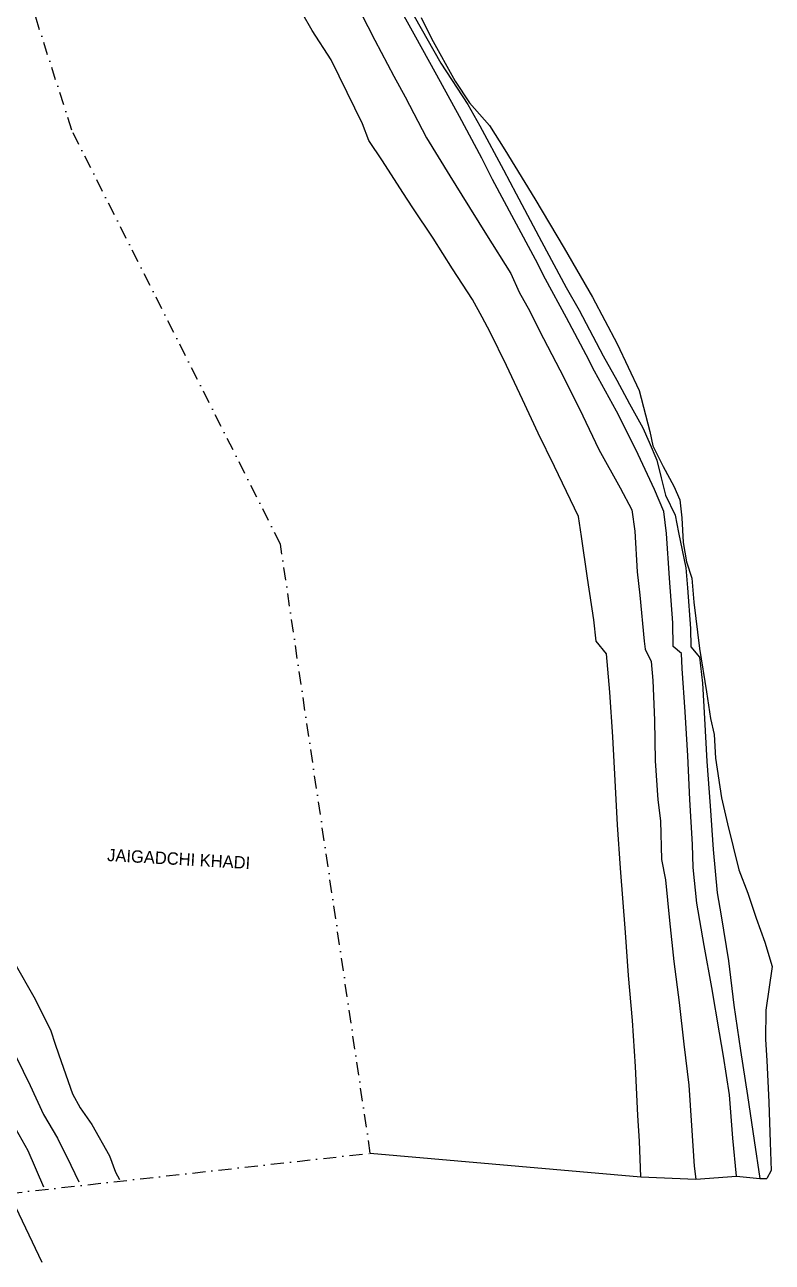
# Model space of a CAD drawing. Header units: metres. Extents: x 309704 to 311522, y 1912409 to 1914284.
# Drawn here: x 311235.2 to 311521.8, y 1912568.1 to 1913042.8 of the extents above; entities that cross this region are included whole.
import ezdxf

# ---------------------------------------------------------------- set-up
doc = ezdxf.new("R2010")
doc.units = ezdxf.units.M
doc.linetypes.add('DASHDOT', pattern=[1, 0.5, -0.25, 0, -0.25])
for name, color, linetype in [('LINE_WATER', 4, 'Continuous'), ('OFF', 1, 'Continuous'), ('POLY_WATER', 4, 'Continuous'), ('TEXT_MAPIN', 7, 'Continuous'), ('V_BOUND_STREAM_LINE', 7, 'DASHDOT')]:
    doc.layers.add(name, color=color, linetype=linetype)

msp = doc.modelspace()

# ---------------------------------------------------------------- linework, layer by layer
at = {"layer": 'LINE_WATER'}
for p, q in [((311384.48, 1913039.25), (311375.85, 1913054.87)), ((311361.5, 1913052.47), (311369.37, 1913036.93)), ((311345.4, 1913040.62), (311341.47, 1913047.54)), ((311384.43, 1913046.15), (311394.76, 1913028.13)), ((311352.6, 1913029.34), (311345.4, 1913040.62)), ((311393.11, 1913023.54), (311384.48, 1913039.25)), ((311369.37, 1913036.93), (311376.73, 1913023.1)), ((311358.78, 1913016.8), (311352.6, 1913029.34)), ((311394.76, 1913028.13), (311405.01, 1913012.24)), ((311376.73, 1913023.1), (311381, 1913015.16)), ((311401.83, 1913007.66), (311393.11, 1913023.54)), ((311364.7, 1913004.76), (311358.78, 1913016.8)), ((311381, 1913015.16), (311389.21, 1912999.45)), ((311405.01, 1913012.24), (311409.71, 1913004.04)), ((311410.38, 1912991.61), (311401.83, 1913007.66)), ((311367.1, 1912998.45), (311364.7, 1913004.76)), ((311409.71, 1913004.04), (311418.76, 1912987.22)), ((311372.35, 1912990.67), (311367.1, 1912998.45)), ((311389.21, 1912999.45), (311398.19, 1912984.85)), ((311414.48, 1912983.41), (311410.38, 1912991.61)), ((311380.15, 1912978.54), (311372.35, 1912990.67)), ((311418.76, 1912987.22), (311423.63, 1912977.92)), ((311398.19, 1912984.85), (311402.8, 1912977.42)), ((311422.86, 1912967.96), (311414.48, 1912983.41)), ((311383.92, 1912972.56), (311380.15, 1912978.54)), ((311402.8, 1912977.42), (311412.21, 1912962.3)), ((311423.63, 1912977.92), (311433.36, 1912959.65)), ((311391.72, 1912960.95), (311383.92, 1912972.56)), ((311430.98, 1912952.76), (311422.86, 1912967.96)), ((311399.17, 1912949.24), (311391.72, 1912960.95)), ((311412.21, 1912962.3), (311421.61, 1912947.44)), ((311433.36, 1912959.65), (311442.75, 1912942.06)), ((311406.89, 1912937.37), (311399.17, 1912949.24)), ((311434.83, 1912945.25), (311430.98, 1912952.76)), ((311421.61, 1912947.44), (311424.69, 1912940.27)), ((311442.95, 1912930.39), (311434.83, 1912945.25)), ((311424.69, 1912940.27), (311428.88, 1912933.01)), ((311442.75, 1912942.06), (311447.7, 1912933.35)), ((311410.57, 1912930.62), (311406.89, 1912937.37)), ((311413.57, 1912924.9), (311410.57, 1912930.62)), ((311428.88, 1912933.01), (311432.48, 1912925.41)), ((311450.48, 1912916.22), (311442.95, 1912930.39)), ((311447.7, 1912933.35), (311457.01, 1912915.85)), ((311419.83, 1912912.1), (311413.57, 1912924.9)), ((311432.48, 1912925.41), (311440.34, 1912910.39)), ((311453.57, 1912909.9), (311450.48, 1912916.22)), ((311457.01, 1912915.85), (311462.22, 1912906.54)), ((311426, 1912899.04), (311419.83, 1912912.1)), ((311440.34, 1912910.39), (311447.87, 1912895.45)), ((311462.03, 1912894.62), (311453.57, 1912909.9)), ((311462.22, 1912906.54), (311467, 1912897.41)), ((311432, 1912886.15), (311426, 1912899.04)), ((311467, 1912897.41), (311472.12, 1912888.18)), ((311447.87, 1912895.45), (311455.31, 1912879.91)), ((311469.48, 1912879.93), (311462.03, 1912894.62)), ((311472.12, 1912888.18), (311474.61, 1912882.64)), ((311438.25, 1912873.43), (311432, 1912886.15)), ((311474.61, 1912882.64), (311477.56, 1912875.81)), ((311455.31, 1912879.91), (311463.44, 1912865.23)), ((311476.57, 1912864.57), (311469.48, 1912879.93)), ((311444.43, 1912860.55), (311438.25, 1912873.43)), ((311477.56, 1912875.81), (311479.2, 1912868.99)), ((311479.2, 1912868.99), (311480.83, 1912862.34)), ((311463.44, 1912865.23), (311467.96, 1912856.69)), ((311480.16, 1912856.12), (311476.57, 1912864.57)), ((311447.51, 1912854.23), (311444.43, 1912860.55)), ((311480.83, 1912862.34), (311484.51, 1912854.66)), ((311448.59, 1912846.56), (311447.51, 1912854.23)), ((311467.96, 1912856.69), (311469.08, 1912848.59)), ((311481.23, 1912847.69), (311480.16, 1912856.12)), ((311484.51, 1912854.66), (311485.8, 1912848.01)), ((311450.99, 1912830.54), (311448.59, 1912846.56)), ((311469.08, 1912848.59), (311470.03, 1912833)), ((311482.44, 1912830.56), (311481.23, 1912847.69)), ((311485.8, 1912848.01), (311488.64, 1912834.54)), ((311488.64, 1912834.54), (311489.25, 1912826.87)), ((311453.39, 1912814.51), (311450.99, 1912830.54)), ((311470.03, 1912833), (311470.97, 1912823.97)), ((311483.64, 1912813.35), (311482.44, 1912830.56)), ((311489.25, 1912826.87), (311490.45, 1912811.19)), ((311470.97, 1912823.97), (311472.68, 1912806.33)), ((311454.33, 1912806.42), (311453.39, 1912814.51)), ((311483.81, 1912804.32), (311483.64, 1912813.35)), ((311490.45, 1912811.19), (311490.51, 1912804.21)), ((311458.28, 1912801.46), (311454.33, 1912806.42)), ((311472.68, 1912806.33), (311473.01, 1912803.35)), ((311459.49, 1912786.81), (311458.28, 1912801.46)), ((311473.01, 1912803.35), (311475.33, 1912798.57)), ((311487, 1912801.58), (311483.81, 1912804.32)), ((311487.23, 1912795.88), (311487, 1912801.58)), ((311490.51, 1912804.21), (311493.94, 1912800.19)), ((311475.33, 1912798.57), (311475.94, 1912791.24)), ((311493.94, 1912800.19), (311495.09, 1912790.22)), ((311488.43, 1912779.26), (311487.23, 1912795.88)), ((311475.94, 1912791.24), (311476.64, 1912776)), ((311495.09, 1912790.22), (311495.8, 1912776.68)), ((311460.61, 1912769.68), (311459.49, 1912786.81)), ((311489.46, 1912762.4), (311488.43, 1912779.26)), ((311476.64, 1912776), (311476.91, 1912760.41)), ((311495.8, 1912776.68), (311496.75, 1912760.15)), ((311461.55, 1912752.9), (311460.61, 1912769.68)), ((311476.91, 1912760.41), (311477.95, 1912745.5)), ((311490.15, 1912745.61), (311489.46, 1912762.4)), ((311496.75, 1912760.15), (311497.95, 1912743.19)), ((311462.5, 1912735.86), (311461.55, 1912752.9)), ((311477.95, 1912745.5), (311478.98, 1912737.4)), ((311491.18, 1912728.32), (311490.15, 1912745.61)), ((311497.95, 1912743.19), (311499.15, 1912726.41)), ((311463.62, 1912719.25), (311462.5, 1912735.86)), ((311478.98, 1912737.4), (311479.34, 1912722.58)), ((311491.44, 1912719.55), (311491.18, 1912728.32)), ((311499.15, 1912726.41), (311500.7, 1912709.8)), ((311479.34, 1912722.58), (311480.8, 1912714.83)), ((311465.51, 1912694.63), (311463.62, 1912719.25)), ((311492.91, 1912705.83), (311491.44, 1912719.55)), ((311480.8, 1912714.83), (311482.34, 1912699.15)), ((311500.7, 1912709.8), (311502.15, 1912701.02)), ((311495.74, 1912689.63), (311492.91, 1912705.83)), ((311482.34, 1912699.15), (311484.06, 1912683.47)), ((311502.15, 1912701.02), (311504.97, 1912683.71)), ((311466.72, 1912678.1), (311465.51, 1912694.63)), ((311498.57, 1912673.44), (311495.74, 1912689.63)), ((311231.31, 1912682.66), (311238.6, 1912669.9)), ((311484.06, 1912683.47), (311486.13, 1912667.7)), ((311504.97, 1912683.71), (311507.03, 1912666.67)), ((311468.17, 1912660.89), (311466.72, 1912678.1)), ((311501.56, 1912656.14), (311498.57, 1912673.44)), ((311238.6, 1912669.9), (311245.08, 1912657.31)), ((311486.13, 1912667.7), (311487.85, 1912651.77)), ((311507.03, 1912666.67), (311509.6, 1912649.37)), ((311469.29, 1912643.25), (311468.17, 1912660.89)), ((311245.08, 1912657.31), (311246.91, 1912651.43)), ((311503.1, 1912647.1), (311501.56, 1912656.14)), ((311246.91, 1912651.43), (311249.18, 1912645.17)), ((311487.85, 1912651.77), (311489.82, 1912636.09)), ((311231.86, 1912646.89), (311237.31, 1912635.87)), ((311249.18, 1912645.17), (311253.5, 1912632.75)), ((311505.34, 1912632.36), (311503.1, 1912647.1)), ((311509.6, 1912649.37), (311512.33, 1912632.07)), ((311470.23, 1912624.43), (311469.29, 1912643.25)), ((311237.31, 1912635.87), (311242.31, 1912624.76)), ((311489.82, 1912636.09), (311490.77, 1912620.59)), ((311253.5, 1912632.75), (311256.44, 1912627.29)), ((311506.63, 1912615.74), (311505.34, 1912632.36)), ((311512.33, 1912632.07), (311514.81, 1912614.77)), ((311256.44, 1912627.29), (311260.92, 1912620.97)), ((311242.31, 1912624.76), (311247.68, 1912615.68)), ((311260.92, 1912620.97), (311267.62, 1912608.92)), ((311470.91, 1912614.54), (311470.23, 1912624.43)), ((311236.46, 1912610.83), (311231.82, 1912618.98)), ((311490.77, 1912620.59), (311491.9, 1912604.91)), ((311247.68, 1912615.68), (311252.87, 1912605.4)), ((311471.35, 1912600.92), (311470.91, 1912614.54)), ((311508.09, 1912601.09), (311506.63, 1912615.74)), ((311514.81, 1912614.77), (311516.97, 1912600.2)), ((311242.51, 1912596.85), (311236.46, 1912610.83)), ((311267.62, 1912608.92), (311270, 1912602.6)), ((311252.87, 1912605.4), (311255.85, 1912598.91)), ((311270, 1912602.6), (311271.55, 1912599.84)), ((311491.9, 1912604.91), (311492.47, 1912599.97))]:
    msp.add_line(p, q, dxfattribs=at)
at = {"layer": 'OFF'}
for p, q in [((311367.64, 1912609.91), (311471.35, 1912600.92)), ((311471.35, 1912600.92), (311492.47, 1912599.97)), ((311492.47, 1912599.97), (311508.09, 1912601.09)), ((311508.09, 1912601.09), (311516.97, 1912600.2)), ((311516.97, 1912600.2), (311519.65, 1912600.27))]:
    msp.add_line(p, q, dxfattribs=at)
at = {"layer": 'POLY_WATER'}
for p, q in [((311387.16, 1913045.62), (311391.17, 1913037.51)), ((311391.17, 1913037.51), (311400.14, 1913021.21)), ((311400.14, 1913021.21), (311405.7, 1913012.83)), ((311405.7, 1913012.83), (311413.38, 1913004.2)), ((311413.38, 1913004.2), (311419.27, 1912994.8)), ((311419.27, 1912994.8), (311430.79, 1912976.01)), ((311430.79, 1912976.01), (311441.97, 1912957.14)), ((311441.97, 1912957.14), (311452.8, 1912938.35)), ((311452.8, 1912938.35), (311462.28, 1912920.42)), ((311462.28, 1912920.42), (311470.73, 1912902.58)), ((311470.73, 1912902.58), (311474.84, 1912886.81)), ((311474.84, 1912886.81), (311476.05, 1912881.27)), ((311476.05, 1912881.27), (311479.94, 1912873.41)), ((311479.94, 1912873.41), (311484.05, 1912865.82)), ((311484.05, 1912865.82), (311486.41, 1912860.52)), ((311486.41, 1912860.52), (311487.15, 1912853.71)), ((311487.15, 1912853.71), (311487.62, 1912844.17)), ((311487.62, 1912844.17), (311488.95, 1912836.84)), ((311488.95, 1912836.84), (311491.01, 1912830.52)), ((311491.01, 1912830.52), (311491.69, 1912821.32)), ((311491.69, 1912821.32), (311493.92, 1912803.51)), ((311493.92, 1912803.51), (311496.57, 1912786.89)), ((311496.57, 1912786.89), (311498.06, 1912776.66)), ((311498.06, 1912776.66), (311499.53, 1912770.61)), ((311499.53, 1912770.61), (311500.04, 1912761.5)), ((311500.04, 1912761.5), (311502.36, 1912746.24)), ((311502.36, 1912746.24), (311504.66, 1912736.35)), ((311504.66, 1912736.35), (311508.93, 1912718.7)), ((311508.93, 1912718.7), (311512.43, 1912709.66)), ((311512.43, 1912709.66), (311515.67, 1912700.1)), ((311515.67, 1912700.1), (311519, 1912690.89)), ((311519, 1912690.89), (311521.78, 1912681.59)), ((311521.78, 1912681.59), (311519.27, 1912664.83)), ((311519.27, 1912664.83), (311519.22, 1912653.5)), ((311519.22, 1912653.5), (311519.65, 1912645.49)), ((311519.65, 1912645.49), (311520.43, 1912629.56)), ((311520.43, 1912629.56), (311520.96, 1912614.06)), ((311520.96, 1912614.06), (311521.33, 1912603.24)), ((311521.33, 1912603.24), (311519.65, 1912600.27)), ((311229.21, 1912594.48), (311241.78, 1912568.1))]:
    msp.add_line(p, q, dxfattribs=at)
at = {"layer": 'V_BOUND_STREAM_LINE', "ltscale": 10}
for p, q in [((311253.16, 1913002.45), (311215.87, 1913119.39)), ((311333.22, 1912843.63), (311253.16, 1913002.45)), ((311367.64, 1912609.91), (311333.22, 1912843.63)), ((311229.21, 1912594.48), (311367.64, 1912609.91))]:
    msp.add_line(p, q, dxfattribs=at)

# ---------------------------------------------------------------- texts
at = {"layer": 'TEXT_MAPIN'}
msp.add_text('JAIGADCHI KHADI', height=4.7364, rotation=356.7585, dxfattribs=at).set_placement((311266.66, 1912722.04))

doc.saveas('drawing.dxf')
